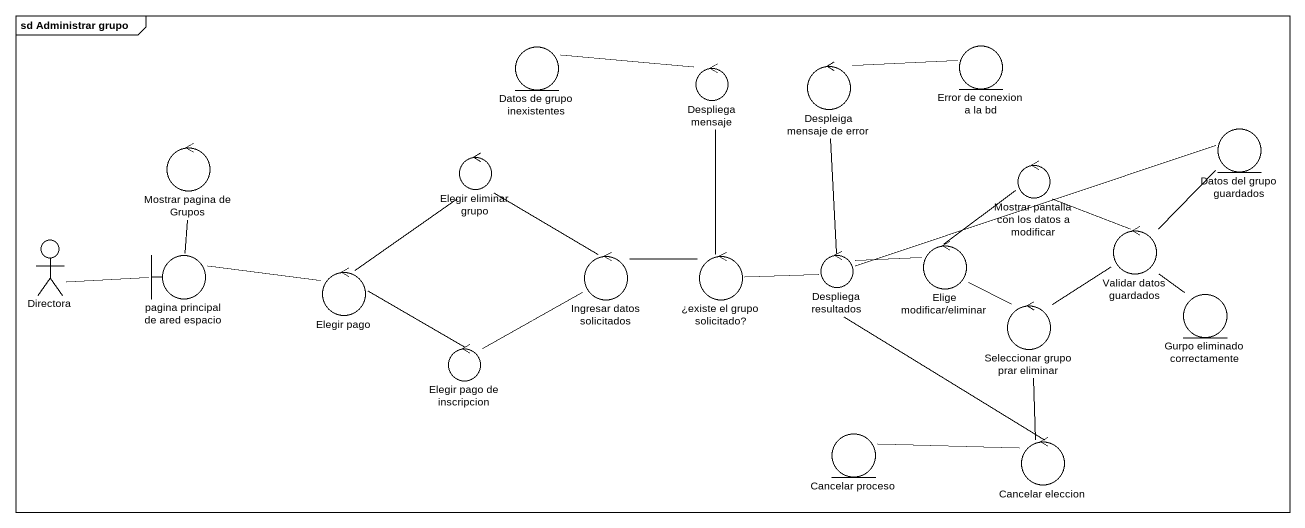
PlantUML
@startuml
mainframe sd Administrar grupo
entity "Datos de grupo inexistentes" as Datos_de_grupo_inexistentes
control "Despliega mensaje" as Despliega_mensaje
control "Despleiga mensaje de error" as Despleiga_mensaje_de_error
entity "Error de conexion a la bd" as Error_de_conexion_a_la_bd
entity "Datos del grupo guardados" as Datos_del_grupo_guardados
control "Mostrar pagina de Grupos" as Mostrar_pagina_de_Grupos
control "Elegir eliminar grupo" as Elegir_eliminar_grupo
control "Mostrar pantalla con los datos a modificar" as Mostrar_pantalla_con_los
actor Directora
boundary "pagina principal de ared espacio" as pagina_principal_de_ared
control "Ingresar datos solicitados" as Ingresar_datos_solicitados
control "¿existe el grupo solicitado?" as existe_el_grupo_solicitado
control "Despliega resultados" as Despliega_resultados
control "Elige modificar/eliminar" as Elige_modificar_eliminar
control "Validar datos guardados" as Validar_datos_guardados
control "Elegir pago" as Elegir_pago
control "Seleccionar grupo prar eliminar" as Seleccionar_grupo_prar
entity "Gurpo eliminado correctamente" as Gurpo_eliminado
control "Elegir pago de inscripcion" as Elegir_pago_de_inscripcion
entity "Cancelar proceso" as Cancelar_proceso
control "Cancelar eleccion" as Cancelar_eleccion
Despliega_mensaje -left- Datos_de_grupo_inexistentes
Despliega_mensaje -- existe_el_grupo_solicitado
Error_de_conexion_a_la_bd -left- Despleiga_mensaje_de_error
Mostrar_pagina_de_Grupos -- pagina_principal_de_ared
Elegir_eliminar_grupo -- Ingresar_datos_solicitados
Mostrar_pantalla_con_los -- Validar_datos_guardados
Directora -right- pagina_principal_de_ared
pagina_principal_de_ared -right- Elegir_pago
Ingresar_datos_solicitados -right- existe_el_grupo_solicitado
existe_el_grupo_solicitado -right- Despliega_resultados
Despliega_resultados -up- Despleiga_mensaje_de_error
Despliega_resultados -right- Datos_del_grupo_guardados
Despliega_resultados -right- Elige_modificar_eliminar
Despliega_resultados -- Cancelar_eleccion
Elige_modificar_eliminar -up- Mostrar_pantalla_con_los
Elige_modificar_eliminar -- Seleccionar_grupo_prar
Validar_datos_guardados -up- Datos_del_grupo_guardados
Validar_datos_guardados -- Gurpo_eliminado
Elegir_pago -up- Elegir_eliminar_grupo
Elegir_pago -right- Elegir_pago_de_inscripcion
Seleccionar_grupo_prar -up- Validar_datos_guardados
Seleccionar_grupo_prar -- Cancelar_eleccion
Elegir_pago_de_inscripcion -up- Ingresar_datos_solicitados
Cancelar_eleccion -left- Cancelar_proceso
@enduml
